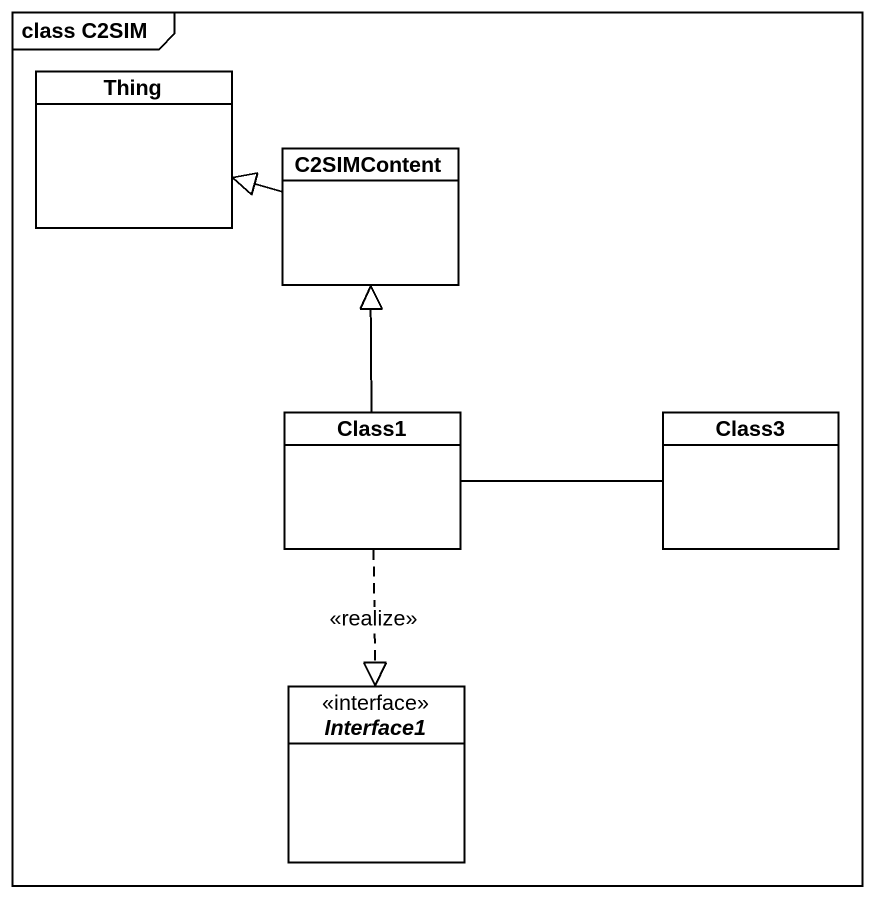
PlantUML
@startuml
mainframe class C2SIM
hide circle
hide empty members
class Thing
class C2SIMContent
class Class1
class Class3
interface Interface1 <<interface>>
C2SIMContent -left-|> Thing
Class1 -up-|> C2SIMContent
Class1 -right- Class3
Class1 ..|> Interface1 : <<realize>>
@enduml
